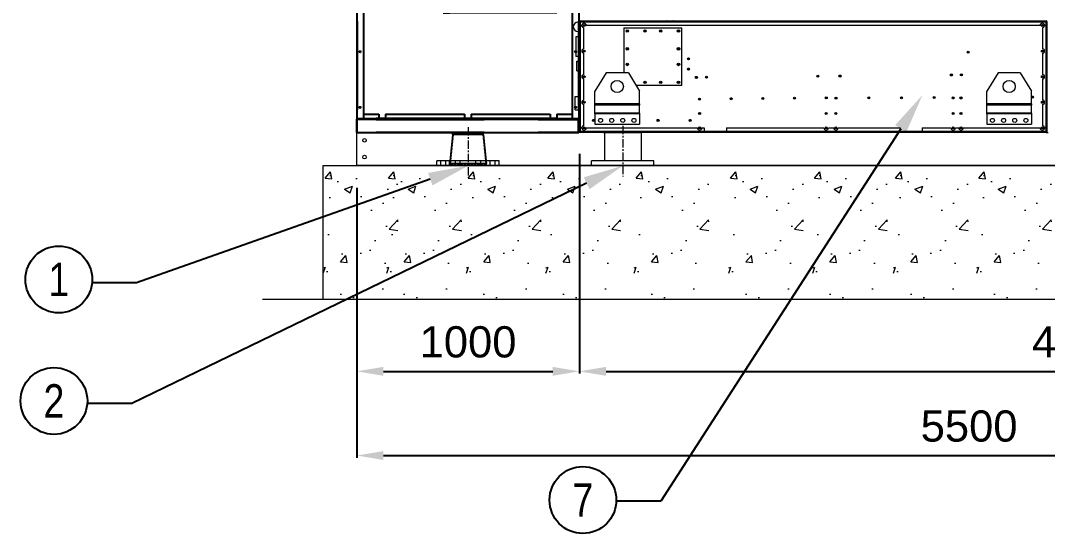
# Model space of a CAD drawing. Header units: millimetres. Extents: x -17070 to 42149, y -291348 to 30242.
# Drawn here: x 20825 to 25437, y 15230 to 17532 of the extents above; entities that cross this region are included whole.
import ezdxf
from ezdxf import colors
from ezdxf.entities.mleader import LeaderData, LeaderLine
from ezdxf.enums import TextEntityAlignment as Align
from ezdxf.math import Vec2, Vec3

# ---------------------------------------------------------------- set-up
doc = ezdxf.new("R2010")
doc.units = ezdxf.units.MM
for name, pattern in [('CENTER', [2, 1.25, -0.25, 0.25, -0.25]), ('DASHED', [15, 12, -3]), ('HIDDEN', [0.375, 0.25, -0.125])]:
    doc.linetypes.add(name, pattern=pattern)
for name, color, linetype in [('center', 1, 'CENTER'), ('냉각탑_dim', 1, 'Continuous'), ('냉각탑_text', 3, 'Continuous'), ('냉각탑_기초', 23, 'Continuous'), ('숨은선', 5, 'HIDDEN')]:
    doc.layers.add(name, color=color, linetype=linetype)
doc.styles.get("Standard").update_dxf_attribs({"font": 'arial.ttf'})
doc.dimstyles.new('1.40', dxfattribs={"dimscale": 20, "dimtxt": 1.5, "dimasz": 1, "dimexe": 0.5, "dimexo": 0.5, "dimgap": 0.5, "dimtad": 1, "dimdec": 0, "dimzin": 0, "dimdsep": 46, "dimtxsty": 'Standard', "dimcen": 0, "dimclrd": 2, "dimclre": 2, "dimclrt": 3, "dimadec": 0, "dimazin": 0, "dimtfac": 1, "dimtdec": 0, "dimtmove": 0, "dimatfit": 0, "dimfxl": 1, "dimtolj": 1, "dimtzin": 0, "dimlwd": -1, "dimlwe": -1, "dimarcsym": 0})

# ---------------------------------------------------------------- blocks, each defined once
blk = doc.blocks.new('*D337')
at = {"color": 2, "transparency": 16777216}
for p, q in [((23334.6, 16933.4), (23334.6, 15947.3)), ((22334.6, 16781.6), (22334.6, 15947.3)), ((22454.6, 15957.3), (23214.6, 15957.3))]:
    blk.add_line(p, q, dxfattribs=at)
for points in [[(22454.6, 15977.3), (22454.6, 15937.3), (22334.6, 15957.3)], [(23214.6, 15977.3), (23214.6, 15937.3), (23334.6, 15957.3)]]:
    blk.add_solid(points, dxfattribs=at)
at = {"layer": 'Defpoints', "color": 0, "transparency": 16777216}
for p in [(23334.6, 17033.4), (22334.6, 16881.6), (23334.6, 15957.3)]:
    blk.add_point(p, dxfattribs=at)
at = {"color": 3, "lineweight": 5, "transparency": 16777216, "insert": (22834.6, 16088.8), "char_height": 140, "attachment_point": 5}
blk.add_mtext('\\A1;1000', dxfattribs=at)
blk = doc.blocks.new('*D338')
at = {"color": 2, "transparency": 16777216}
for p, q in [((23334.6, 16933.4), (23334.6, 15947.3)), ((27834.6, 16781.6), (27834.6, 15947.3)), ((23454.6, 15957.3), (27714.6, 15957.3))]:
    blk.add_line(p, q, dxfattribs=at)
for points in [[(23454.6, 15977.3), (23454.6, 15937.3), (23334.6, 15957.3)], [(27714.6, 15977.3), (27714.6, 15937.3), (27834.6, 15957.3)]]:
    blk.add_solid(points, dxfattribs=at)
at = {"layer": 'Defpoints', "color": 0, "transparency": 16777216}
for p in [(23334.6, 17033.4), (27834.6, 16881.6), (27834.6, 15957.3)]:
    blk.add_point(p, dxfattribs=at)
at = {"color": 3, "lineweight": 5, "transparency": 16777216, "insert": (25584.6, 16088.8), "char_height": 140, "attachment_point": 5}
blk.add_mtext('\\A1;4500', dxfattribs=at)
blk = doc.blocks.new('*D334')
at = {"color": 2, "transparency": 16777216}
for p, q in [((22334.6, 16779.9), (22334.6, 15569.4)), ((27834.6, 16779.9), (27834.6, 15569.4)), ((22454.6, 15579.4), (27714.6, 15579.4))]:
    blk.add_line(p, q, dxfattribs=at)
for points in [[(22454.6, 15599.4), (22454.6, 15559.4), (22334.6, 15579.4)], [(27714.6, 15599.4), (27714.6, 15559.4), (27834.6, 15579.4)]]:
    blk.add_solid(points, dxfattribs=at)
at = {"layer": 'Defpoints', "color": 0, "transparency": 16777216}
for p in [(22334.6, 16879.9), (27834.6, 16879.9), (27834.6, 15579.4)]:
    blk.add_point(p, dxfattribs=at)
at = {"color": 3, "lineweight": 5, "transparency": 16777216, "insert": (25084.6, 15710.9), "char_height": 140, "attachment_point": 5}
blk.add_mtext('\\A1;5500', dxfattribs=at)
blk = doc.blocks.new('A$C61556EF2')
for p, q in [((0, 998), (1450, 998)), ((0, 0), (0, 998)), ((1450, 998), (2900, 998)), ((2900, 0), (2900, 998)), ((2880, 968), (2900, 968)), ((1425, 898), (2425, 898)), ((1425, 898), (1425, 868)), ((2425, 898), (2425, 868)), ((1425, 868), (1425, 418)), ((1425, 868), (2425, 868)), ((1450, 868), (2425, 868)), ((1450, 868), (1450, 418)), ((2400, 868), (2400, 418)), ((2425, 868), (2425, 418)), ((2880, 868), (2900, 868)), ((1425, 418), (2425, 418)), ((1425, 388), (1425, 418)), ((1450, 418), (2425, 418)), ((2425, 388), (2425, 418)), ((1425, 388), (2425, 388)), ((0, 0), (1450, 0)), ((1450, 0), (2900, 0)), ((2880, 30), (2900, 30))]:
    blk.add_line(p, q)
at = {"color": 5}
for p, q in [((0, 968), (1450, 968)), ((0, 968), (20, 968)), ((20, 898), (20, 968)), ((1450, 968), (2900, 968)), ((2880, 898), (2880, 968)), ((20, 898), (0, 898)), ((1.6, 868), (1.6, 898)), ((2880, 898), (2900, 898)), ((2898.4, 868), (2898.4, 898)), ((20, 868), (0, 868)), ((20, 514), (20, 868)), ((2880, 514), (2880, 868)), ((20, 514), (0, 514)), ((1.6, 484), (1.6, 514)), ((2880, 514), (2900, 514)), ((2898.4, 484), (2898.4, 514)), ((20, 484), (0, 484)), ((20, 130), (20, 484)), ((2880, 130), (2880, 484)), ((2880, 484), (2900, 484)), ((20, 130), (0, 130)), ((20, 100), (0, 100)), ((1.6, 100), (1.6, 130)), ((20, 30), (20, 100)), ((20, 30), (20, 100)), ((2880, 130), (2900, 130)), ((2880, 30), (2880, 100)), ((2880, 30), (2880, 100)), ((2880, 100), (2900, 100)), ((2898.4, 100), (2898.4, 130)), ((0, 30), (1450, 30)), ((1450, 30), (2900, 30))]:
    blk.add_line(p, q, dxfattribs=at)
for centre in [(50, 983), (300, 983), (550, 983), (800, 983), (1050, 983), (1300, 983), (1600, 983), (1850, 983), (2100, 983), (2350, 983), (2600, 983), (2850, 983), (1525, 888), (1725, 888), (1925, 888), (2125, 888), (2325, 888), (1430, 793), (2420, 793), (1430, 693), (2420, 693), (1430, 593), (2420, 593), (1430, 493), (2420, 493), (1525, 398), (1725, 398), (1925, 398), (2125, 398), (2325, 398), (50, 15), (300, 15), (550, 15), (800, 15), (1050, 15), (1286, 15), (1600, 15), (1850, 15), (2100, 15), (2350, 15), (2600, 15), (2850, 15)]:
    blk.add_circle(centre, 3)
at = {"layer": '숨은선', "ltscale": 4}
for p, q in [((0, 996.4), (1450, 996.4)), ((1.6, 898), (1.6, 998)), ((1450, 996.4), (2898.4, 996.4)), ((2898.4, 898), (2898.4, 998)), ((1.6, 514), (1.6, 868)), ((2898.4, 514), (2898.4, 868)), ((1.6, 30), (1.6, 484)), ((2898.4, 30), (2898.4, 484)), ((1.6, 1.6), (1.6, 100)), ((2898.4, 1.6), (2898.4, 100)), ((0, 1.6), (1450, 1.6)), ((1450, 1.6), (2898.4, 1.6))]:
    blk.add_line(p, q, dxfattribs=at)
blk = doc.blocks.new('1')
at = {"color": 0, "lineweight": 20}
for p, q in [((22334.6, 16881.6), (22334.6, 20029.9)), ((23338.1, 17029.9), (22334.6, 17029.9)), ((25431.1, 17029.9), (25439.3, 17029.9)), ((27834.6, 16881.6), (22334.6, 16881.6))]:
    blk.add_line(p, q, dxfattribs=at)
at = {"color": 7, "lineweight": 20, "ltscale": 0.003333}
for p, q in [((23334.6, 17525.1), (23328.6, 17525.1)), ((23334.6, 17482.4), (23328.6, 17482.4))]:
    blk.add_line(p, q, dxfattribs=at)
at = {"color": 7, "lineweight": 20, "ltscale": 0.010278}
for p, q in [((23334.6, 17526.4), (23334.6, 17507.9)), ((23336.6, 17507.9), (23336.6, 17526.4)), ((25431.1, 17507.9), (25431.1, 17526.4)), ((25432.6, 17526.4), (25432.6, 17507.9)), ((25434.6, 17507.9), (25434.6, 17526.4)), ((23334.6, 17051.9), (23334.6, 17033.4)), ((23336.6, 17033.4), (23336.6, 17051.9)), ((25431.1, 17033.4), (25431.1, 17051.9)), ((25432.6, 17051.9), (25432.6, 17033.4)), ((25434.6, 17033.4), (25434.6, 17051.9))]:
    blk.add_line(p, q, dxfattribs=at)
at = {"color": 7, "lineweight": 20, "ltscale": 0.001111}
for p, q in [((23336.6, 17526.4), (23334.6, 17526.4)), ((23484, 17529.9), (23484, 17531.9)), ((23573.1, 17529.9), (23573.1, 17531.9)), ((25434.6, 17526.4), (25432.6, 17526.4)), ((23338.1, 17509.9), (23338.1, 17507.9)), ((23334.6, 17033.4), (23336.6, 17033.4)), ((23338.1, 17051.9), (23338.1, 17049.9)), ((25432.6, 17033.4), (25434.6, 17033.4))]:
    blk.add_line(p, q, dxfattribs=at)
at = {"color": 7, "lineweight": 20, "ltscale": 0.000833333}
for p, q in [((23338.1, 17526.4), (23336.6, 17526.4)), ((25431.1, 17526.4), (25432.6, 17526.4)), ((23338.1, 17033.4), (23336.6, 17033.4)), ((25431.1, 17033.4), (25432.6, 17033.4))]:
    blk.add_line(p, q, dxfattribs=at)
at = {"color": 7, "lineweight": 20}
for p, q in [((23338.1, 17529.9), (25431.1, 17529.9)), ((23338.1, 17526.4), (25431.1, 17526.4)), ((25403.6, 17509.9), (23365.6, 17509.9)), ((25431.1, 17029.9), (23338.1, 17029.9)), ((25431.1, 17029.9), (23338.1, 17029.9))]:
    blk.add_line(p, q, dxfattribs=at)
at = {"color": 7, "lineweight": 20, "ltscale": 0.001944}
for p, q in [((23338.1, 17526.4), (23338.1, 17529.9)), ((25431.1, 17526.4), (25431.1, 17529.9)), ((23334.6, 17507.9), (23338.1, 17507.9)), ((25434.6, 17507.9), (25431.1, 17507.9)), ((23334.6, 17051.9), (23338.1, 17051.9)), ((23338.1, 17033.4), (23338.1, 17029.9)), ((25434.6, 17051.9), (25431.1, 17051.9)), ((25431.1, 17033.4), (25431.1, 17029.9))]:
    blk.add_line(p, q, dxfattribs=at)
at = {"color": 7, "lineweight": 20, "ltscale": 0.009167}
for p, q in [((23338.1, 17526.4), (23338.1, 17509.9)), ((25431.1, 17509.9), (25431.1, 17526.4)), ((23338.1, 17049.9), (23338.1, 17033.4)), ((23894.6, 17049.9), (23894.6, 17033.4)), ((23994.6, 17049.9), (23994.6, 17033.4)), ((24774.6, 17049.9), (24774.6, 17033.4)), ((24874.6, 17049.9), (24874.6, 17033.4)), ((25431.1, 17033.4), (25431.1, 17049.9))]:
    blk.add_line(p, q, dxfattribs=at)
at = {"color": 7, "lineweight": 20, "ltscale": 0.001115}
for p, q in [((23827.7, 17529.9), (23827.8, 17531.9)), ((23854.3, 17529.9), (23854.4, 17531.9)), ((23857.8, 17529.9), (23857.9, 17531.9)), ((23857.8, 17529.9), (23857.9, 17531.9)), ((24467.9, 17531.9), (24467.8, 17529.9)), ((24467.8, 17529.9), (24467.9, 17531.9)), ((25077.8, 17529.9), (25077.9, 17531.9)), ((25081.3, 17529.9), (25081.5, 17531.9)), ((25107.9, 17529.9), (25108.1, 17531.9))]:
    blk.add_line(p, q, dxfattribs=at)
at = {"color": 7, "lineweight": 20, "ltscale": 0.253333}
for p, q in [((23334.6, 17507.9), (23334.6, 17051.9)), ((23338.1, 17507.9), (23338.1, 17051.9)), ((25431.1, 17051.9), (25431.1, 17507.9)), ((25434.6, 17051.9), (25434.6, 17507.9))]:
    blk.add_line(p, q, dxfattribs=at)
at = {"color": 7, "lineweight": 20, "ltscale": 0.004167}
for p, q in [((23345.6, 17509.9), (23338.1, 17509.9)), ((25431.1, 17509.9), (25423.6, 17509.9)), ((23338.1, 17049.9), (23345.6, 17049.9)), ((25423.6, 17049.9), (25431.1, 17049.9))]:
    blk.add_line(p, q, dxfattribs=at)
at = {"color": 7, "lineweight": 20, "ltscale": 0.004279}
for p, q in [((23338.1, 17507.9), (23345.8, 17507.9)), ((25431.1, 17507.9), (25423.4, 17507.9)), ((23338.1, 17051.9), (23345.8, 17051.9)), ((25431.1, 17051.9), (25423.4, 17051.9))]:
    blk.add_line(p, q, dxfattribs=at)
at = {"color": 7, "lineweight": 20, "ltscale": 0.052833}
for p, q in [((23354.6, 17404.9), (23354.6, 17500)), ((25414.6, 17500), (25414.6, 17404.9)), ((23354.6, 17289.9), (23354.6, 17385)), ((25414.6, 17385), (25414.6, 17289.9)), ((23354.6, 17174.9), (23354.6, 17270)), ((25414.6, 17270), (25414.6, 17174.9)), ((23354.6, 17059.9), (23354.6, 17155)), ((25414.6, 17155), (25414.6, 17059.9))]:
    blk.add_line(p, q, dxfattribs=at)
at = {"color": 7, "lineweight": 20, "ltscale": 0.144444}
for p, q in [((23534.6, 17499.9), (23794.6, 17499.9)), ((23534.6, 17499.9), (23534.6, 17297.9)), ((23794.6, 17239.9), (23794.6, 17499.9)), ((23794.6, 17239.9), (23589.5, 17239.9))]:
    blk.add_line(p, q, dxfattribs=at)
at = {"color": 7, "lineweight": 20, "ltscale": 0.02475}
for p, q in [((23318.6, 17459.5), (23318.6, 17414.9)), ((23318.6, 17414.9), (23318.6, 17370.4))]:
    blk.add_line(p, q, dxfattribs=at)
at = {"color": 7, "lineweight": 20, "ltscale": 0.008889}
for p, q in [((23334.6, 17459.5), (23318.6, 17459.5)), ((23334.6, 17370.4), (23318.6, 17370.4))]:
    blk.add_line(p, q, dxfattribs=at)
at = {"color": 7, "lineweight": 20, "ltscale": 0.011861}
blk.add_line((23323.4, 17306.6), (23323.4, 17349.3), dxfattribs=at)
at = {"color": 7, "lineweight": 20, "ltscale": 0.006222}
for p, q in [((23323.4, 17349.3), (23334.6, 17349.3)), ((23323.4, 17306.6), (23334.6, 17306.6))]:
    blk.add_line(p, q, dxfattribs=at)
at = {"color": 7, "lineweight": 20, "ltscale": 0.053832}
for p, q in [((23454.6, 17297.9), (23404.6, 17214.9)), ((25214.6, 17297.9), (25164.6, 17214.9)), ((25314.6, 17297.9), (25364.6, 17214.9))]:
    blk.add_line(p, q, dxfattribs=at)
at = {"color": 7, "lineweight": 20, "ltscale": 0.044444}
blk.add_line((23554.6, 17297.9), (23454.6, 17297.9), dxfattribs=at)
at = {"color": 7, "lineweight": 20, "ltscale": 0.016214}
blk.add_line((23554.6, 17297.9), (23604.6, 17214.9), dxfattribs=at)
at = {"color": 7, "lineweight": 20, "ltscale": 9.6213e-07}
blk.add_line((23819.6, 17313.9), (23819.6, 17313.9), dxfattribs=at)
at = {"color": 7, "lineweight": 20, "ltscale": 0.055556}
for p, q in [((25314.6, 17297.9), (25214.6, 17297.9)), ((23994.6, 17033.4), (23894.6, 17033.4)), ((24874.6, 17033.4), (24774.6, 17033.4)), ((24874.6, 17033.4), (24774.6, 17033.4))]:
    blk.add_line(p, q, dxfattribs=at)
at = {"color": 7, "lineweight": 20, "ltscale": 0.003143}
blk.add_line((23354.6, 17282.8), (23354.6, 17277.1), dxfattribs=at)
at = {"color": 7, "lineweight": 20, "ltscale": 0.031187}
for p, q in [((23404.6, 17158.8), (23404.6, 17214.9)), ((23604.6, 17158.8), (23604.6, 17214.9)), ((25164.6, 17158.8), (25164.6, 17214.9)), ((25364.6, 17158.8), (25364.6, 17214.9))]:
    blk.add_line(p, q, dxfattribs=at)
at = {"color": 7, "lineweight": 20, "ltscale": 0.016806}
for p, q in [((23315.4, 17161), (23315.4, 17191.2)), ((23315.4, 17130.7), (23315.4, 17161))]:
    blk.add_line(p, q, dxfattribs=at)
at = {"color": 7, "lineweight": 20, "ltscale": 0.010667}
for p, q in [((23315.4, 17191.2), (23334.6, 17191.2)), ((23315.4, 17130.7), (23334.6, 17130.7))]:
    blk.add_line(p, q, dxfattribs=at)
at = {"color": 7, "lineweight": 20, "ltscale": 0.003919}
for p, q in [((23404.6, 17151.7), (23404.6, 17158.8)), ((23604.6, 17158.8), (23604.6, 17151.7)), ((25164.6, 17151.7), (25164.6, 17158.8)), ((25364.6, 17158.8), (25364.6, 17151.7))]:
    blk.add_line(p, q, dxfattribs=at)
at = {"color": 7, "lineweight": 20, "ltscale": 0.111111}
for p, q in [((23604.6, 17158.8), (23404.6, 17158.8)), ((25364.6, 17158.8), (25164.6, 17158.8)), ((23604.6, 17151.7), (23404.6, 17151.7)), ((23604.6, 17116.6), (23404.6, 17116.6)), ((23604.6, 17113), (23404.6, 17113)), ((25364.6, 17151.7), (25164.6, 17151.7)), ((25364.6, 17116.6), (25164.6, 17116.6)), ((25364.6, 17113), (25164.6, 17113)), ((23404.6, 17066.9), (23604.6, 17066.9)), ((25164.6, 17066.9), (25364.6, 17066.9))]:
    blk.add_line(p, q, dxfattribs=at)
at = {"color": 7, "lineweight": 20, "ltscale": 0.019545}
for p, q in [((23404.6, 17116.6), (23404.6, 17151.7)), ((23604.6, 17116.6), (23604.6, 17151.7)), ((25164.6, 17116.6), (25164.6, 17151.7)), ((25364.6, 17116.6), (25364.6, 17151.7))]:
    blk.add_line(p, q, dxfattribs=at)
at = {"color": 7, "lineweight": 20, "ltscale": 0.001959}
for p, q in [((23404.6, 17113), (23404.6, 17116.6)), ((23604.6, 17116.6), (23604.6, 17113)), ((25164.6, 17113), (25164.6, 17116.6)), ((25364.6, 17116.6), (25364.6, 17113))]:
    blk.add_line(p, q, dxfattribs=at)
at = {"color": 7, "lineweight": 20, "ltscale": 0.025612}
for p, q in [((23404.6, 17113), (23404.6, 17066.9)), ((23604.6, 17113), (23604.6, 17066.9)), ((25164.6, 17113), (25164.6, 17066.9)), ((25364.6, 17113), (25364.6, 17066.9))]:
    blk.add_line(p, q, dxfattribs=at)
for p, q in [((22334.6, 17047.9), (22334.6, 17089.9)), ((22334.6, 17089.9), (23332.6, 17089.9)), ((22334.6, 17029.9), (22334.6, 17089.9)), ((23332.6, 17029.9), (23332.6, 17089.9)), ((22334.6, 17029.9), (23332.6, 17029.9))]:
    blk.add_line(p, q)
at = {"color": 7, "lineweight": 13}
for p, q in [((22764.7, 17019.6), (22753.2, 16901.9)), ((22764.7, 17024.6), (22764.7, 17029.9)), ((22904.4, 17024.6), (22773.3, 17024.6)), ((22904.4, 17019.6), (22773.3, 17019.6)), ((22904.4, 17019.6), (22916, 16901.9)), ((22904.5, 17024.6), (22904.5, 17029.9)), ((22974.6, 16901.9), (22694.6, 16901.9)), ((22974.6, 16879.9), (22694.6, 16879.9))]:
    blk.add_line(p, q, dxfattribs=at)
at = {"color": 7, "linetype": 'DASHED', "lineweight": 13}
for p, q in [((22767.7, 17019.5), (22755, 16889.8)), ((22895.9, 17019.6), (22764.7, 17019.6)), ((22766.7, 17024.6), (22766.7, 17029.9)), ((22901.4, 17019.5), (22767.7, 17019.5)), ((22901.4, 17019.5), (22914.2, 16889.8)), ((22902.5, 17024.6), (22902.5, 17029.9)), ((22917.2, 16889.9), (22752, 16889.9)), ((22904.4, 16889.8), (22755, 16889.8)), ((22917.2, 16884.9), (22762.1, 16884.9)), ((22914.2, 16889.8), (22764.7, 16889.8))]:
    blk.add_line(p, q, dxfattribs=at)
at = {"color": 7, "lineweight": 13, "ltscale": 0.436875}
for p, q in [((22834.6, 17024.6), (22764.7, 17024.6)), ((22904.5, 17024.6), (22834.6, 17024.6))]:
    blk.add_line(p, q, dxfattribs=at)
at = {"color": 7, "lineweight": 13, "ltscale": 0.053443}
for p, q in [((22773.3, 17024.6), (22764.7, 17024.6)), ((22773.3, 17019.6), (22764.7, 17019.6))]:
    blk.add_line(p, q, dxfattribs=at)
at = {"color": 7, "lineweight": 13, "ltscale": 0.03125}
for p, q in [((22764.7, 17019.6), (22764.7, 17024.6)), ((22904.4, 17019.6), (22904.4, 17024.6))]:
    blk.add_line(p, q, dxfattribs=at)
at = {"color": 7, "linetype": 'DASHED', "lineweight": 13, "ltscale": 0.032169}
for p, q in [((22767.7, 17019.5), (22767.7, 17024.6)), ((22901.4, 17019.5), (22901.4, 17024.6))]:
    blk.add_line(p, q, dxfattribs=at)
at = {"color": 7, "linetype": 'DASHED', "lineweight": 13, "ltscale": 0.053443}
blk.add_line((22904.4, 17019.6), (22895.9, 17019.6), dxfattribs=at)
at = {"color": 7, "lineweight": 20, "ltscale": 0.309167}
for p, q in [((23894.6, 17033.4), (23338.1, 17033.4)), ((25431.1, 17033.4), (24874.6, 17033.4))]:
    blk.add_line(p, q, dxfattribs=at)
at = {"color": 7, "lineweight": 20, "ltscale": 0.277222}
blk.add_line((23365.6, 17049.9), (23864.6, 17049.9), dxfattribs=at)
at = {"lineweight": 20}
blk.add_line((23442.6, 17029.9), (23607.8, 17029.9), dxfattribs=at)
at = {"color": 7, "lineweight": 20, "ltscale": 0.071111}
for p, q in [((23446.6, 17029.9), (23446.6, 16901.9)), ((23611.8, 17029.9), (23611.8, 16901.9))]:
    blk.add_line(p, q, dxfattribs=at)
at = {"color": 7, "lineweight": 20, "ltscale": 0.005556}
blk.add_line((23884.6, 17049.9), (23894.6, 17049.9), dxfattribs=at)
at = {"color": 7, "lineweight": 20, "ltscale": 0.243333}
blk.add_line((23994.6, 17049.9), (24432.6, 17049.9), dxfattribs=at)
at = {"color": 7, "lineweight": 20, "ltscale": 0.433333}
blk.add_line((24774.6, 17033.4), (23994.6, 17033.4), dxfattribs=at)
at = {"color": 7, "lineweight": 20, "ltscale": 0.013333}
blk.add_line((24452.6, 17049.9), (24476.6, 17049.9), dxfattribs=at)
at = {"color": 7, "lineweight": 20, "ltscale": 0.154444}
blk.add_line((24496.6, 17049.9), (24774.6, 17049.9), dxfattribs=at)
at = {"color": 7, "lineweight": 20, "ltscale": 0.071389}
blk.add_line((24874.6, 17049.9), (25003.1, 17049.9), dxfattribs=at)
at = {"color": 7, "lineweight": 20, "ltscale": 0.008333}
blk.add_line((25023.1, 17049.9), (25038.1, 17049.9), dxfattribs=at)
at = {"color": 7, "lineweight": 20, "ltscale": 0.191944}
blk.add_line((25058.1, 17049.9), (25403.6, 17049.9), dxfattribs=at)
at = {"color": 7, "lineweight": 13, "ltscale": 0.1375}
for p, q in [((22694.6, 16879.9), (22694.6, 16901.9)), ((22974.6, 16879.9), (22974.6, 16901.9))]:
    blk.add_line(p, q, dxfattribs=at)
at = {"color": 7, "linetype": 'DASHED', "lineweight": 13, "ltscale": 0.1375}
for p, q in [((22712.7, 16879.9), (22712.7, 16901.9)), ((22734.7, 16879.9), (22734.7, 16901.9)), ((22751.6, 16879.9), (22751.6, 16901.9)), ((22777.7, 16879.9), (22777.7, 16901.9)), ((22799.7, 16879.9), (22799.7, 16901.9)), ((22869.5, 16879.9), (22869.5, 16901.9)), ((22891.5, 16879.9), (22891.5, 16901.9)), ((22917.6, 16879.9), (22917.6, 16901.9)), ((22934.4, 16879.9), (22934.4, 16901.9)), ((22956.4, 16879.9), (22956.4, 16901.9))]:
    blk.add_line(p, q, dxfattribs=at)
at = {"color": 7, "linetype": 'DASHED', "lineweight": 13, "ltscale": 0.075362}
for p, q in [((22753.2, 16901.9), (22752, 16889.9)), ((22916, 16901.9), (22917.2, 16889.9))]:
    blk.add_line(p, q, dxfattribs=at)
at = {"color": 7, "linetype": 'DASHED', "lineweight": 13, "ltscale": 0.03125}
for p, q in [((22752, 16884.9), (22752, 16889.9)), ((22917.2, 16884.9), (22917.2, 16889.9))]:
    blk.add_line(p, q, dxfattribs=at)
at = {"color": 7, "linetype": 'DASHED', "lineweight": 13, "ltscale": 0.063198}
blk.add_line((22762.1, 16884.9), (22752, 16884.9), dxfattribs=at)
at = {"color": 7, "linetype": 'DASHED', "lineweight": 13, "ltscale": 0.030331}
for p, q in [((22755, 16884.9), (22755, 16889.8)), ((22914.2, 16884.9), (22914.2, 16889.8))]:
    blk.add_line(p, q, dxfattribs=at)
at = {"color": 7, "lineweight": 20, "ltscale": 0.149635}
for p, q in [((23658.5, 16901.9), (23389.2, 16901.9)), ((23658.5, 16879.9), (23389.2, 16879.9))]:
    blk.add_line(p, q, dxfattribs=at)
at = {"color": 7, "lineweight": 20, "ltscale": 0.012222}
for p, q in [((23389.2, 16879.9), (23389.2, 16901.9)), ((23669.2, 16879.9), (23669.2, 16901.9))]:
    blk.add_line(p, q, dxfattribs=at)
at = {"color": 7, "lineweight": 20, "ltscale": 0.00592}
for p, q in [((23669.2, 16901.9), (23658.5, 16901.9)), ((23669.2, 16879.9), (23658.5, 16879.9))]:
    blk.add_line(p, q, dxfattribs=at)
at = {"color": 7, "lineweight": 20}
for centre, radius in [((23355.6, 17509.9), 4.5), ((23355.6, 17509.9), 3), ((23549.6, 17484.9), 5.5), ((23549.6, 17484.9), 3), ((23629.6, 17484.9), 5.5), ((23629.6, 17484.9), 3), ((23699.6, 17484.9), 5.5), ((23699.6, 17484.9), 3), ((23779.6, 17484.9), 5.5), ((23779.6, 17484.9), 3), ((25413.6, 17509.9), 4.5), ((25413.6, 17509.9), 3), ((23355.6, 17394.9), 4.5), ((23355.6, 17394.9), 3), ((23549.6, 17404.9), 5.5), ((23549.6, 17404.9), 3), ((23779.6, 17404.9), 5.5), ((23779.6, 17404.9), 3), ((25080.6, 17389.7), 4.5), ((25080.6, 17389.7), 3), ((25413.6, 17394.9), 4.5), ((25413.6, 17394.9), 3), ((23549.6, 17334.9), 5.5), ((23779.6, 17334.9), 5.5), ((23824.6, 17359.9), 5), ((23824.6, 17359.9), 3.5), ((23549.6, 17334.9), 3), ((23779.6, 17334.9), 3), ((23824.6, 17313.9), 5), ((23824.6, 17313.9), 3.5), ((23355.6, 17279.9), 4.5), ((23355.6, 17279.9), 3), ((23504.6, 17235.9), 27.5), ((23629.6, 17254.9), 5.5), ((23629.6, 17254.9), 3), ((23699.6, 17254.9), 5.5), ((23699.6, 17254.9), 3), ((23779.6, 17254.9), 5.5), ((23779.6, 17254.9), 3), ((23859.9, 17277), 4.5), ((23859.9, 17277), 3), ((23904.9, 17277.4), 4.5), ((23904.9, 17277.4), 3), ((24404.9, 17282), 4.5), ((24404.9, 17282), 3), ((24504.9, 17283), 4.5), ((24504.9, 17283), 3), ((25004.9, 17287.6), 4.5), ((25004.9, 17287.6), 3), ((25049.9, 17288), 4.5), ((25049.9, 17288), 3), ((25264.6, 17235.9), 27.5), ((25413.6, 17279.9), 4.5), ((25413.6, 17279.9), 3), ((23355.6, 17164.9), 4.5), ((23355.6, 17164.9), 3), ((23873.6, 17179.5), 4.5), ((23873.6, 17180), 3), ((24016.1, 17181.1), 4.5), ((24016.1, 17181.1), 3), ((24158.5, 17182.3), 4.5), ((24158.5, 17182.3), 3), ((24301, 17183.5), 4.5), ((24301, 17183.5), 3), ((24443.5, 17184.6), 4.5), ((24443.5, 17184.6), 3), ((24487.1, 17183.9), 4.5), ((24487.1, 17183.9), 3), ((24634.1, 17184.7), 4.5), ((24634.1, 17184.7), 3), ((24781.1, 17185.5), 4.5), ((24781.1, 17185.5), 3), ((24928.1, 17186.3), 4.5), ((24928.1, 17186.3), 3), ((25013.1, 17184.4), 4.5), ((25013.1, 17184.4), 3), ((25048.1, 17184.4), 4.5), ((25048.1, 17184.4), 3), ((25369, 17188.7), 4.5), ((25369, 17188.7), 3), ((25413.6, 17164.9), 4.5), ((25413.6, 17164.9), 3), ((23874.6, 17114.9), 4.5), ((23874.6, 17114.9), 3), ((24442.6, 17114.9), 4.5), ((24442.6, 17114.9), 3), ((24486.6, 17114.9), 4.5), ((24486.6, 17114.9), 3), ((25013.1, 17114.9), 4.5), ((25013.1, 17114.9), 3), ((25048.1, 17114.9), 4.5), ((25048.1, 17114.9), 3), ((23397.6, 17083.9), 4.5), ((23397.6, 17083.9), 3), ((23429.6, 17083.9), 9), ((23479.6, 17083.9), 9), ((23529.6, 17083.9), 9), ((23579.6, 17083.9), 9), ((23687.6, 17083.9), 4.5), ((23687.6, 17083.9), 3), ((23832.6, 17083.9), 4.5), ((23832.6, 17083.9), 3), ((25189.6, 17083.9), 9), ((25239.6, 17083.9), 9), ((25289.6, 17083.9), 9), ((25339.6, 17083.9), 9), ((23355.6, 17049.9), 4.5), ((23355.6, 17049.9), 3), ((23874.6, 17049.9), 4.5), ((23874.6, 17049.9), 3), ((24442.6, 17049.9), 4.5), ((24442.6, 17049.9), 3), ((24486.6, 17049.9), 4.5), ((24486.6, 17049.9), 3), ((25013.1, 17049.9), 4.5), ((25013.1, 17049.9), 3), ((25048.1, 17049.9), 4.5), ((25048.1, 17049.9), 3), ((25413.6, 17049.9), 4.5), ((25413.6, 17049.9), 3)]:
    blk.add_circle(centre, radius, dxfattribs=at)
at = {"lineweight": 20}
for centre in [(22369.6, 16994.1), (22369.6, 16919.1)]:
    blk.add_circle(centre, 8, dxfattribs=at)
at = {"color": 7, "lineweight": 20}
for centre, radius, start, end in [((23328.6, 17503.7), 21.4, 90, 270), ((23338.1, 17526.4), 3.5, 90, 180), ((23338.1, 17526.4), 1.5, 90, 180), ((23373.1, 17526.4), 3.5, 89.755, 90), ((23737.4, 17539.9), 25, 198.6634, 203.5787), ((23737.4, 17539.9), 17, 208.0733, 216.0327), ((23737.4, 17539.9), 15, 212.2319, 221.8114), ((23737.4, 17539.9), 12.5, 219.7931, 233.1317), ((23737.4, 17539.9), 12.5, 306.8683, 320.2069), ((23737.4, 17539.9), 15, 318.1886, 327.7681), ((23737.4, 17539.9), 17, 323.9673, 331.9267), ((23737.4, 17539.9), 25, 336.4218, 341.3366), ((23746.4, 17527.9), 21.4, 5.3743, 10.7975), ((25396.1, 17526.4), 3.5, 90, 90.245), ((25431.1, 17526.4), 3.5, 0, 90), ((25431.1, 17526.4), 1.5, 0, 90), ((23355.6, 17509.9), 10, 0, 180), ((23355.6, 17509.9), 10, 191.537, 264.2608), ((25413.6, 17509.9), 10, 0, 180), ((25413.6, 17509.9), 10, 275.7392, 348.463), ((23355.6, 17394.9), 10, 95.7392, 264.2608), ((25413.6, 17394.9), 10, 275.7392, 84.2608), ((23355.6, 17279.9), 10, 95.7392, 264.2608), ((25413.6, 17279.9), 10, 275.7392, 84.2608), ((23355.6, 17164.9), 10, 95.7392, 264.2608), ((25413.6, 17164.9), 10, 275.7392, 84.2608), ((23338.1, 17033.4), 3.5, 180, 270), ((23338.1, 17033.4), 1.5, 180, 270), ((23355.6, 17049.9), 10, 180, 0), ((23355.6, 17049.9), 10, 95.7392, 168.463), ((23874.6, 17049.9), 10, 180, 0), ((24442.6, 17049.9), 10, 180, 0), ((24486.6, 17049.9), 10, 180, 0), ((25013.1, 17049.9), 10, 180, 0), ((25048.1, 17049.9), 10, 180, 0), ((25413.6, 17049.9), 10, 180, 0), ((25413.6, 17049.9), 10, 11.537, 84.2608), ((25431.1, 17033.4), 1.5, 270, 0), ((25431.1, 17033.4), 3.5, 270, 0)]:
    blk.add_arc(centre, radius, start, end, dxfattribs=at)
at = {"layer": 'center', "lineweight": 20, "ltscale": 30}
for p, q in [((22834.6, 17053.4), (22834.6, 16830)), ((23529.2, 17059.6), (23529.2, 16832.1))]:
    blk.add_line(p, q, dxfattribs=at)
at = {"layer": '숨은선', "ltscale": 4}
for p, q in [((22336.2, 17031.5), (22336.2, 17088.3)), ((22336.2, 17088.3), (23331, 17088.3)), ((23331, 17031.5), (23331, 17088.3)), ((22336.2, 17031.5), (23331, 17031.5)), ((22354.6, 17029.9), (22354.6, 17031.5)), ((22753.6, 17029.9), (22753.6, 17031.5)), ((23312.6, 17029.9), (23312.6, 17031.5))]:
    blk.add_line(p, q, dxfattribs=at)
at = {"color": 2, "rotation": 270}
blk.add_blockref('A$C61556EF2', (22334.6, 19991.9), dxfattribs=at)

msp = doc.modelspace()

# ---------------------------------------------------------------- hatches: boundary and pattern name
at = {"layer": '냉각탑_기초', "lineweight": 20, "ltscale": 30}
h = msp.add_hatch(dxfattribs=at)
h.set_pattern_fill('AR-CONC', color=256, scale=50, style=0)
h.set_pattern_definition([(50, (7591.06, 340.26), (358.63, -31.376), [37.5, -412.5]), (355, (7591.06, 340.26), (-69.3757, 376.096), [30, -330]), (100.4514, (7620.95, 337.64), (289.2547, 344.72), [31.87, -350.571]), (46.1842, (7591.06, 440.26), (533.6205, -82.7595), [56.25, -618.75]), (96.6356, (7635.53, 433.36), (467.331, 487.059), [47.805, -525.856]), (351.1842, (7591.06, 440.26), (467.331, 487.059), [45, -495]), (21, (7641.06, 415.26), (298.4535, -201.3094), [37.5, -412.5]), (326, (7641.06, 415.26), (121.6577, 362.575), [30, -330]), (71.4514, (7665.93, 398.48), (420.1113, 161.265), [31.87, -350.571]), (37.5, (7591.06, 340.26), (6.0799, 166.4469), [0, -326, 0, -335, 0, -331.25]), (7.5, (7591.06, 340.26), (131.5348, 197.2059), [0, -191, 0, -318.5, 0, -126.25]), (327.5, (7479.56, 340.26), (266.9112, -11.2774), [0, -125, 0, -390, 0, -517.5]), (317.5, (7429.56, 340.26), (291.593, 50.0525), [0, -162.5, 0, -259, 0, -367.5])])
h.paths.add_polyline_path([(22519.6, 16881.6), (22184.6, 16881.6), (22184.6, 16281.6), (22519.6, 16281.6)])
h = msp.add_hatch(dxfattribs=at)
h.set_pattern_fill('AR-CONC', color=256, scale=50, style=0)
h.set_pattern_definition([(50, (7876.18, 340.26), (358.63, -31.376), [37.5, -412.5]), (355, (7876.18, 340.26), (-69.3757, 376.096), [30, -330]), (100.4514, (7906.06, 337.64), (289.2547, 344.72), [31.87, -350.571]), (46.1842, (7876.18, 440.26), (533.6205, -82.7595), [56.25, -618.75]), (96.6356, (7920.64, 433.36), (467.331, 487.059), [47.805, -525.856]), (351.1842, (7876.2, 440.26), (467.331, 487.059), [45, -495]), (21, (7926.18, 415.26), (298.4535, -201.3094), [37.5, -412.5]), (326, (7926.18, 415.26), (121.6577, 362.575), [30, -330]), (71.4514, (7951.05, 398.48), (420.1113, 161.265), [31.87, -350.571]), (37.5, (7876.18, 340.26), (6.0799, 166.4469), [0, -326, 0, -335, 0, -331.25]), (7.5, (7876.18, 340.26), (131.5348, 197.2059), [0, -191, 0, -318.5, 0, -126.25]), (327.5, (7764.68, 340.26), (266.9112, -11.2774), [0, -125, 0, -390, 0, -517.5]), (317.5, (7714.68, 340.26), (291.593, 50.0525), [0, -162.5, 0, -259, 0, -367.5])])
h.paths.add_polyline_path([(22804.7, 16881.6), (22469.7, 16881.6), (22469.7, 16281.6), (22804.7, 16281.6)])
h = msp.add_hatch(dxfattribs=at)
h.set_pattern_fill('AR-CONC', color=256, scale=50, style=0)
h.set_pattern_definition([(50, (8233.6, 340.26), (358.63, -31.376), [37.5, -412.5]), (355, (8233.6, 340.26), (-69.3757, 376.096), [30, -330]), (100.4514, (8263.5, 337.64), (289.2547, 344.72), [31.87, -350.571]), (46.1842, (8233.6, 440.26), (533.6205, -82.7595), [56.25, -618.75]), (96.6356, (8278.07, 433.36), (467.331, 487.059), [47.805, -525.856]), (351.1842, (8233.6, 440.26), (467.331, 487.059), [45, -495]), (21, (8283.6, 415.26), (298.4535, -201.3094), [37.5, -412.5]), (326, (8283.6, 415.26), (121.6577, 362.575), [30, -330]), (71.4514, (8308.48, 398.48), (420.1113, 161.265), [31.87, -350.571]), (37.5, (8233.6, 340.26), (6.0799, 166.4469), [0, -326, 0, -335, 0, -331.25]), (7.5, (8233.6, 340.26), (131.5348, 197.2059), [0, -191, 0, -318.5, 0, -126.25]), (327.5, (8122.1, 340.26), (266.9112, -11.2774), [0, -125, 0, -390, 0, -517.5]), (317.5, (8072.1, 340.26), (291.593, 50.0525), [0, -162.5, 0, -259, 0, -367.5])])
h.paths.add_polyline_path([(23162.1, 16881.6), (22827.1, 16881.6), (22827.1, 16281.6), (23162.1, 16281.6)])
h = msp.add_hatch(dxfattribs=at)
h.set_pattern_fill('AR-CONC', color=256, scale=50, style=0)
h.set_pattern_definition([(50, (8591.03, 340.26), (358.63, -31.376), [37.5, -412.5]), (355, (8591.03, 340.26), (-69.3757, 376.096), [30, -330]), (100.4514, (8620.92, 337.64), (289.2547, 344.72), [31.87, -350.571]), (46.1842, (8591.03, 440.26), (533.6205, -82.7595), [56.25, -618.75]), (96.6356, (8635.5, 433.36), (467.331, 487.059), [47.805, -525.856]), (351.1842, (8591.03, 440.26), (467.331, 487.059), [45, -495]), (21, (8641.03, 415.26), (298.4535, -201.3094), [37.5, -412.5]), (326, (8641.03, 415.26), (121.6577, 362.575), [30, -330]), (71.4514, (8665.9, 398.48), (420.1113, 161.265), [31.87, -350.571]), (37.5, (8591.03, 340.26), (6.0799, 166.4469), [0, -326, 0, -335, 0, -331.25]), (7.5, (8591.03, 340.26), (131.5348, 197.2059), [0, -191, 0, -318.5, 0, -126.25]), (327.5, (8479.53, 340.26), (266.9112, -11.2774), [0, -125, 0, -390, 0, -517.5]), (317.5, (8429.53, 340.26), (291.593, 50.0525), [0, -162.5, 0, -259, 0, -367.5])])
h.paths.add_polyline_path([(23519.6, 16881.6), (23184.6, 16881.6), (23184.6, 16281.6), (23519.6, 16281.6)])
h = msp.add_hatch(dxfattribs=at)
h.set_pattern_fill('AR-CONC', color=256, scale=50, style=0)
h.set_pattern_definition([(50, (8987.5, 340.26), (358.63, -31.376), [37.5, -412.5]), (355, (8987.5, 340.26), (-69.3757, 376.096), [30, -330]), (100.4514, (9017.37, 337.64), (289.2547, 344.72), [31.87, -350.571]), (46.1842, (8987.5, 440.26), (533.6205, -82.7595), [56.25, -618.75]), (96.6356, (9031.95, 433.36), (467.331, 487.059), [47.805, -525.856]), (351.1842, (8987.5, 440.26), (467.331, 487.059), [45, -495]), (21, (9037.5, 415.26), (298.4535, -201.3094), [37.5, -412.5]), (326, (9037.5, 415.26), (121.6577, 362.575), [30, -330]), (71.4514, (9062.36, 398.48), (420.1113, 161.265), [31.87, -350.571]), (37.5, (8987.49, 340.26), (6.0799, 166.4469), [0, -326, 0, -335, 0, -331.25]), (7.5, (8987.49, 340.26), (131.5348, 197.2059), [0, -191, 0, -318.5, 0, -126.25]), (327.5, (8875.99, 340.26), (266.9112, -11.2774), [0, -125, 0, -390, 0, -517.5]), (317.5, (8825.99, 340.26), (291.593, 50.0525), [0, -162.5, 0, -259, 0, -367.5])])
h.paths.add_polyline_path([(23916, 16881.6), (23581, 16881.6), (23581, 16281.6), (23916, 16281.6)])
h = msp.add_hatch(dxfattribs=at)
h.set_pattern_fill('AR-CONC', color=256, scale=50, style=0)
h.set_pattern_definition([(50, (9411.66, 340.26), (358.63, -31.376), [37.5, -412.5]), (355, (9411.66, 340.26), (-69.3757, 376.096), [30, -330]), (100.4514, (9441.55, 337.64), (289.2547, 344.72), [31.87, -350.571]), (46.1842, (9411.66, 440.26), (533.6205, -82.7595), [56.25, -618.75]), (96.6356, (9456.13, 433.36), (467.331, 487.059), [47.805, -525.856]), (351.1842, (9411.66, 440.26), (467.331, 487.059), [45, -495]), (21, (9461.66, 415.26), (298.4535, -201.3094), [37.5, -412.5]), (326, (9461.66, 415.26), (121.6577, 362.575), [30, -330]), (71.4514, (9486.53, 398.48), (420.1113, 161.265), [31.87, -350.571]), (37.5, (9411.66, 340.26), (6.0799, 166.4469), [0, -326, 0, -335, 0, -331.25]), (7.5, (9411.66, 340.26), (131.5348, 197.2059), [0, -191, 0, -318.5, 0, -126.25]), (327.5, (9300.16, 340.26), (266.9112, -11.2774), [0, -125, 0, -390, 0, -517.5]), (317.5, (9250.16, 340.26), (291.593, 50.0525), [0, -162.5, 0, -259, 0, -367.5])])
h.paths.add_polyline_path([(24340.2, 16881.6), (24005.2, 16881.6), (24005.2, 16281.6), (24340.2, 16281.6)])
h = msp.add_hatch(dxfattribs=at)
h.set_pattern_fill('AR-CONC', color=256, scale=50, style=0)
h.set_pattern_definition([(50, (9788.7, 340.26), (358.63, -31.376), [37.5, -412.5]), (355, (9788.7, 340.26), (-69.3757, 376.096), [30, -330]), (100.4514, (9818.6, 337.64), (289.2547, 344.72), [31.87, -350.571]), (46.1842, (9788.7, 440.26), (533.6205, -82.7595), [56.25, -618.75]), (96.6356, (9833.2, 433.36), (467.331, 487.059), [47.805, -525.856]), (351.1842, (9788.7, 440.26), (467.331, 487.059), [45, -495]), (21, (9838.7, 415.26), (298.4535, -201.3094), [37.5, -412.5]), (326, (9838.7, 415.26), (121.6577, 362.575), [30, -330]), (71.4514, (9863.58, 398.48), (420.1113, 161.265), [31.87, -350.571]), (37.5, (9788.71, 340.26), (6.0799, 166.4469), [0, -326, 0, -335, 0, -331.25]), (7.5, (9788.7, 340.26), (131.5348, 197.2059), [0, -191, 0, -318.5, 0, -126.25]), (327.5, (9677.21, 340.26), (266.9112, -11.2774), [0, -125, 0, -390, 0, -517.5]), (317.5, (9627.2, 340.26), (291.593, 50.0525), [0, -162.5, 0, -259, 0, -367.5])])
h.paths.add_polyline_path([(24717.2, 16881.6), (24382.2, 16881.6), (24382.2, 16281.6), (24717.2, 16281.6)])
h = msp.add_hatch(dxfattribs=at)
h.set_pattern_fill('AR-CONC', color=256, scale=50, style=0)
h.set_pattern_definition([(50, (10151.9, 340.26), (358.63, -31.376), [37.5, -412.5]), (355, (10151.9, 340.26), (-69.3757, 376.096), [30, -330]), (100.4514, (10181.78, 337.64), (289.2547, 344.72), [31.87, -350.571]), (46.1842, (10151.9, 440.26), (533.6205, -82.7595), [56.25, -618.75]), (96.6356, (10196.36, 433.36), (467.331, 487.059), [47.805, -525.856]), (351.1842, (10151.9, 440.26), (467.331, 487.059), [45, -495]), (21, (10201.9, 415.26), (298.4535, -201.3094), [37.5, -412.5]), (326, (10201.9, 415.26), (121.6577, 362.575), [30, -330]), (71.4514, (10226.76, 398.48), (420.1113, 161.265), [31.87, -350.571]), (37.5, (10151.89, 340.26), (6.0799, 166.4469), [0, -326, 0, -335, 0, -331.25]), (7.5, (10151.9, 340.26), (131.5348, 197.2059), [0, -191, 0, -318.5, 0, -126.25]), (327.5, (10040.39, 340.26), (266.9112, -11.2774), [0, -125, 0, -390, 0, -517.5]), (317.5, (9990.4, 340.26), (291.593, 50.0525), [0, -162.5, 0, -259, 0, -367.5])])
h.paths.add_polyline_path([(25080.4, 16881.6), (24745.4, 16881.6), (24745.4, 16281.6), (25080.4, 16281.6)])
h = msp.add_hatch(dxfattribs=at)
h.set_pattern_fill('AR-CONC', color=256, scale=50, style=0)
h.set_pattern_definition([(50, (10526.17, 340.26), (358.63, -31.376), [37.5, -412.5]), (355, (10526.17, 340.26), (-69.3757, 376.096), [30, -330]), (100.4514, (10556.05, 337.64), (289.2547, 344.72), [31.87, -350.571]), (46.1842, (10526.17, 440.26), (533.6205, -82.7595), [56.25, -618.75]), (96.6356, (10570.63, 433.36), (467.331, 487.059), [47.805, -525.856]), (351.1842, (10526.17, 440.26), (467.331, 487.059), [45, -495]), (21, (10576.17, 415.26), (298.4535, -201.3094), [37.5, -412.5]), (326, (10576.17, 415.26), (121.6577, 362.575), [30, -330]), (71.4514, (10601.04, 398.48), (420.1113, 161.265), [31.87, -350.571]), (37.5, (10526.17, 340.26), (6.0799, 166.4469), [0, -326, 0, -335, 0, -331.25]), (7.5, (10526.17, 340.26), (131.5348, 197.2059), [0, -191, 0, -318.5, 0, -126.25]), (327.5, (10414.67, 340.26), (266.9112, -11.2774), [0, -125, 0, -390, 0, -517.5]), (317.5, (10364.67, 340.26), (291.593, 50.0525), [0, -162.5, 0, -259, 0, -367.5])])
h.paths.add_polyline_path([(25454.7, 16881.6), (25119.7, 16881.6), (25119.7, 16281.6), (25454.7, 16281.6)])

# ---------------------------------------------------------------- linework, layer by layer
at = {"layer": '냉각탑_dim', "linetype": 'ByBlock', "lineweight": -3}
for centre in [(20997, 16369.9), (20974.9, 15824.5), (23350.4, 15379.6)]:
    msp.add_circle(centre, 150, dxfattribs=at)
at = {"layer": '냉각탑_기초', "lineweight": 20, "ltscale": 30}
for p, q in [((22184.6, 16281.6), (22184.6, 16881.6)), ((22184.6, 16881.6), (27984.6, 16881.6)), ((21911.2, 16281.6), (28437.4, 16281.6))]:
    msp.add_line(p, q, dxfattribs=at)

# ---------------------------------------------------------------- block references
msp.add_blockref('1', (0, 0))

# ---------------------------------------------------------------- texts
at = {"layer": '냉각탑_text', "width": 0.8}
for s, p in [('1', (20997, 16369.9)), ('2', (20974.9, 15824.5)), ('7', (23350.4, 15379.6))]:
    msp.add_text(s, height=150, dxfattribs=at).set_placement(p, align=Align.MIDDLE_CENTER)

# ---------------------------------------------------------------- dimensions: what is measured, and where the dimension line sits
at = {"lineweight": 5}
for base, p1, p2, picture, middle in [((23334.6, 15957.3), (22334.6, 16881.6), (23334.6, 17033.4), '*D337', (22834.6, 16088.8)), ((27834.6, 15957.3), (23334.6, 17033.4), (27834.6, 16881.6), '*D338', (25584.6, 16088.8)), ((27834.6, 15579.4), (22334.6, 16879.9), (27834.6, 16879.9), '*D334', (25084.6, 15710.9))]:
    dim = msp.add_linear_dim(base=base, p1=p1, p2=p2, dimstyle='1.40', override={"dimtxt": 7, "dimasz": 6, "dimexo": 5, "dimgap": 3}, dxfattribs=at)
    dim.commit()
    dim.dimension.update_dxf_attribs({"geometry": picture, "text_midpoint": middle})

# ---------------------------------------------------------------- leaders
at = {"layer": '냉각탑_dim', "lineweight": -3}
ml = msp.add_multileader_mtext('Standard', dxfattribs=at)
ml.set_content('')
ml.set_leader_properties(color=256)
ml.build(insert=Vec2(0, 0))
ml.multileader.update_dxf_attribs({"text_right_attachment_type": 6, "dogleg_length": 5, "arrow_head_size": 180, "scale": 30})
ctx = ml.context
ctx.base_point, ctx.scale, ctx.char_height, ctx.arrow_head_size, ctx.landing_gap_size, ctx.plane_origin = Vec3(23500.3, 15375), 30, 7.18, 180, 3.59, Vec3(25005.2, 15700.7)
ctx.right_attachment, ctx.text_align_type = 6, 2
notes = []
notes.append((ctx, [(0, (1, 1, 0), (23699.8, 15375), (-1, 0), 199.5, [(0, [(24875.1, 17197.6)], 0, [])])]))
ctx.mtext, ml.multileader.dxf.content_type = None, 0
ml = msp.add_multileader_mtext('Standard', dxfattribs=at)
ml.set_content('')
ml.set_leader_properties(color=256)
ml.build(insert=Vec2(0, 0))
ml.multileader.update_dxf_attribs({"text_right_attachment_type": 6, "dogleg_length": 5, "arrow_head_size": 180, "scale": 30})
ctx = ml.context
ctx.base_point, ctx.scale, ctx.char_height, ctx.arrow_head_size, ctx.landing_gap_size, ctx.plane_origin = Vec3(21124.8, 15812.6), 30, 7.18, 180, 3.59, Vec3(23659.2, 15383)
ctx.right_attachment, ctx.text_align_type = 6, 2
notes.append((ctx, [(0, (1, 1, 0), (21324.3, 15812.6), (-1, 0), 199.5, [(0, [(23529.2, 16879.9)], 0, [])])]))
ctx.mtext, ml.multileader.dxf.content_type = None, 0
ml = msp.add_multileader_mtext('Standard', dxfattribs=at)
ml.set_content('')
ml.set_leader_properties(color=256)
ml.build(insert=Vec2(0, 0))
ml.multileader.update_dxf_attribs({"text_right_attachment_type": 6, "dogleg_length": 5, "arrow_head_size": 180, "scale": 30})
ctx = ml.context
ctx.base_point, ctx.scale, ctx.char_height, ctx.arrow_head_size, ctx.landing_gap_size, ctx.plane_origin = Vec3(21146.2, 16354.4), 30, 7.18, 180, 3.59, Vec3(22964.7, 15383)
ctx.right_attachment, ctx.text_align_type = 6, 2
notes.append((ctx, [(0, (1, 1, 0), (21345.7, 16354.4), (-1, 0), 199.5, [(0, [(22834.6, 16879.9)], 0, [])])]))
ctx.mtext, ml.multileader.dxf.content_type = None, 0
for ctx, leaders in notes:
    for number, flags, end, landing, length, lines in leaders:
        leader = LeaderData()
        leader.index, (leader.has_last_leader_line, leader.has_dogleg_vector, leader.attachment_direction) = number, flags
        leader.last_leader_point, leader.dogleg_vector, leader.dogleg_length = Vec3(end), Vec3(landing), length
        for number, points, colour, breaks in lines:
            line = LeaderLine()
            line.index, line.vertices, line.color, line.breaks = number, Vec3.list(points), colors.encode_raw_color(colour), breaks
            leader.lines.append(line)
        ctx.leaders.append(leader)

doc.saveas('drawing.dxf')
